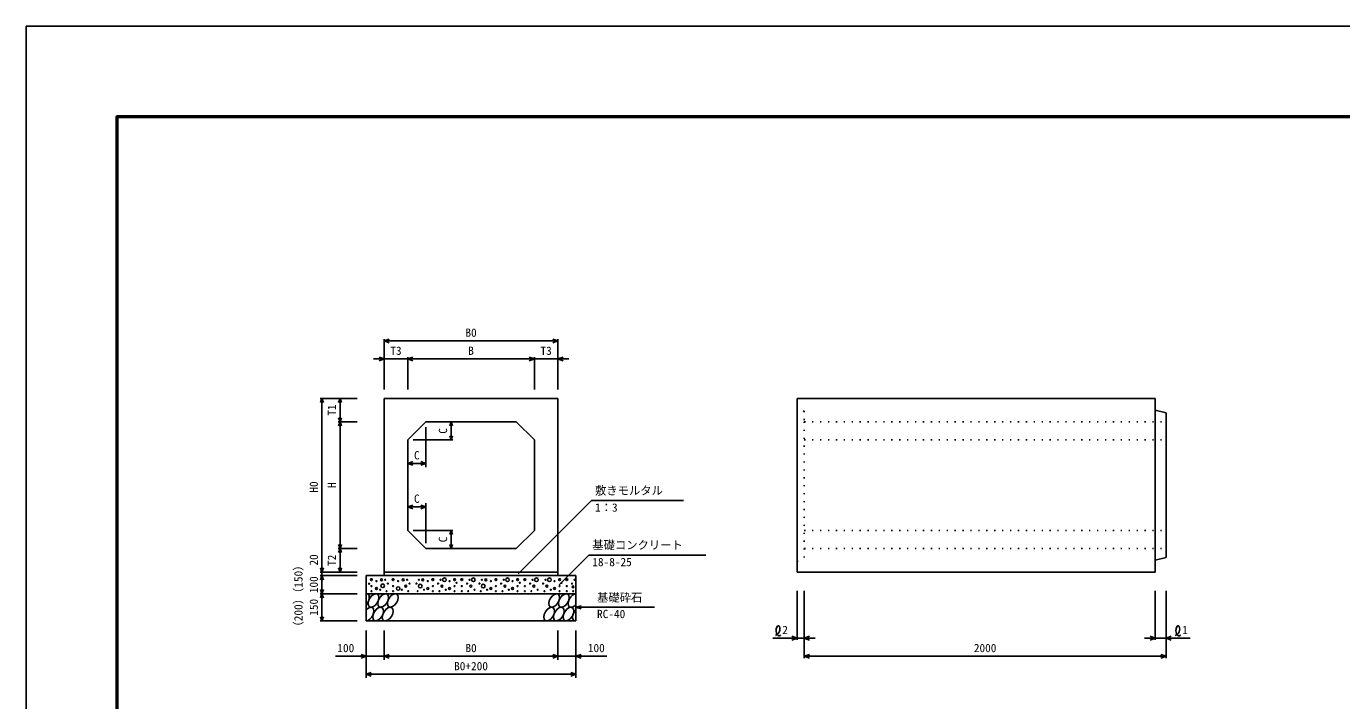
# Model space of a CAD drawing. Units: millimetres, scale not verified. Extents: x -50400 to 50400, y -17820 to 17820.
# Drawn here: x -50400 to -32950, y 8874 to 17820 of the extents above; entities that cross this region are included whole.
import ezdxf
from ezdxf.enums import TextEntityAlignment as Align

# ---------------------------------------------------------------- set-up
doc = ezdxf.new("R2010")
doc.units = ezdxf.units.MM
doc.header["$LTSCALE"] = 60
doc.linetypes.add('DOTTED', pattern=[1.75, 0.25, -1.5])
for name, color, linetype, lineweight in [('0-0_DIM', 7, 'Continuous', 25), ('0-1_Defpoints', 5, 'Continuous', 25), ('0-2_HATCH', 6, 'Continuous', 25), ('0-5_OUTLINE', 3, 'Continuous', 25), ('0-6_OUTLINE2', 4, 'DOTTED', 25), ('0-8_WAKU', 3, 'Continuous', 25)]:
    doc.layers.add(name, color=color, linetype=linetype, lineweight=lineweight)
doc.styles.add('ＭＳ ゴシック', font='')
doc.styles.get('ＭＳ ゴシック').set_extended_font_data('MS Gothic')

msp = doc.modelspace()

# ---------------------------------------------------------------- linework, layer by layer
at = {"layer": '0-0_DIM'}
for p, q in [((-45651.63, 13670.95), (-45651.63, 13002.29)), ((-45651.63, 13646.95), (-43347.63, 13646.95)), ((-43347.63, 13670.95), (-43347.63, 13002.29)), ((-45651.63, 13406.95), (-45795.63, 13406.95)), ((-45339.63, 13430.95), (-45339.63, 13002.29)), ((-43659.63, 13430.95), (-43659.63, 13002.29)), ((-43203.63, 13406.95), (-43347.63, 13406.95)), ((-46501.72, 12884.62), (-46011.63, 12884.62)), ((-46477.72, 12884.62), (-46477.72, 10580.62)), ((-46237.72, 12884.62), (-46237.72, 12572.62)), ((-46261.72, 12572.62), (-46011.63, 12572.62)), ((-46237.72, 10892.62), (-46237.72, 12572.62)), ((-44763.63, 12572.62), (-44763.63, 12332.62)), ((-45099.63, 12500.62), (-45099.63, 11972.62)), ((-45267.63, 12332.62), (-44739.63, 12332.62)), ((-45339.63, 12020.62), (-45099.63, 12020.62)), ((-42903.02, 11528.13), (-43875.84, 10555.3)), ((-42903.02, 11528.13), (-41681.67, 11528.13)), ((-45339.63, 11444.62), (-45099.63, 11444.62)), ((-45099.63, 10964.62), (-45099.63, 11492.62)), ((-45267.63, 11132.62), (-44739.63, 11132.62)), ((-44763.63, 10892.62), (-44763.63, 11132.62)), ((-46261.72, 10892.62), (-46011.63, 10892.62)), ((-46237.72, 10892.62), (-46237.72, 10580.62)), ((-42939.14, 10805.39), (-43331.91, 10412.62)), ((-42939.14, 10805.39), (-41386.65, 10805.39)), ((-46501.72, 10580.62), (-46011.63, 10580.62)), ((-46501.72, 10532.62), (-46011.63, 10532.62)), ((-46477.72, 10580.62), (-46477.72, 10532.62)), ((-46477.72, 10292.62), (-46477.72, 10532.62)), ((-40175.32, 9679.38), (-40175.32, 10332.67)), ((-40079.32, 9439.38), (-40079.32, 10332.67)), ((-35423.32, 9679.38), (-35423.32, 10332.67)), ((-35279.32, 9439.38), (-35279.32, 10332.67)), ((-46501.72, 10292.62), (-46011.63, 10292.62)), ((-46477.72, 10292.62), (-46477.72, 9932.62)), ((-43107.63, 10112.62), (-43038.09, 10131.25)), ((-43107.63, 10112.62), (-42067.68, 10112.62)), ((-43107.63, 10112.62), (-43038.09, 10093.98)), ((-46501.72, 9932.62), (-46011.63, 9932.62)), ((-45891.63, 9175.38), (-45891.63, 9805.01)), ((-45651.63, 9415.38), (-45651.63, 9805.01)), ((-43347.63, 9415.38), (-43347.63, 9805.01)), ((-43107.63, 9175.38), (-43107.63, 9805.01)), ((-40495.29, 9703.38), (-40175.32, 9703.38)), ((-40175.32, 9703.38), (-40079.32, 9703.38)), ((-40079.32, 9703.38), (-39935.32, 9703.38)), ((-35423.32, 9703.38), (-35567.32, 9703.38)), ((-35423.32, 9703.38), (-35279.32, 9703.38)), ((-35279.32, 9703.38), (-34959.35, 9703.38)), ((-46299.63, 9463.38), (-45891.63, 9463.38)), ((-45891.63, 9463.38), (-45651.63, 9463.38)), ((-45651.63, 9463.38), (-43347.63, 9463.38)), ((-40079.32, 9463.38), (-35279.32, 9463.38)), ((-45891.63, 9223.38), (-43107.63, 9223.38))]:
    msp.add_line(p, q, dxfattribs=at)
for points in [[(-45583.97, 13622.32), (-45651.63, 13646.95), (-45583.97, 13671.58)], [(-43415.29, 13622.32), (-43347.63, 13646.95), (-43415.29, 13671.58)], [(-45719.29, 13382.32), (-45651.63, 13406.95), (-45719.29, 13431.58)], [(-45651.63, 13406.95), (-45339.63, 13406.95), (-43659.63, 13406.95), (-43347.63, 13406.95)], [(-45271.97, 13382.32), (-45339.63, 13406.95), (-45271.97, 13431.58)], [(-43727.29, 13382.32), (-43659.63, 13406.95), (-43727.29, 13431.58)], [(-43279.97, 13382.32), (-43347.63, 13406.95), (-43279.97, 13431.58)], [(-46458.02, 12830.49), (-46477.72, 12884.62), (-46497.42, 12830.49)], [(-46218.02, 12830.49), (-46237.72, 12884.62), (-46257.42, 12830.49)], [(-46218.02, 12626.74), (-46237.72, 12572.62), (-46257.42, 12626.74)], [(-46218.02, 12518.49), (-46237.72, 12572.62), (-46257.42, 12518.49)], [(-44783.33, 12518.49), (-44763.63, 12572.62), (-44743.93, 12518.49)], [(-44783.33, 12386.74), (-44763.63, 12332.62), (-44743.93, 12386.74)], [(-45271.97, 12045.24), (-45339.63, 12020.62), (-45271.97, 11995.99)], [(-45167.29, 12045.24), (-45099.63, 12020.62), (-45167.29, 11995.99)], [(-45271.97, 11419.99), (-45339.63, 11444.62), (-45271.97, 11469.24)], [(-45167.29, 11419.99), (-45099.63, 11444.62), (-45167.29, 11469.24)], [(-44783.33, 11078.49), (-44763.63, 11132.62), (-44743.93, 11078.49)], [(-46218.02, 10946.74), (-46237.72, 10892.62), (-46257.42, 10946.74)], [(-46218.02, 10838.49), (-46237.72, 10892.62), (-46257.42, 10838.49)], [(-44783.33, 10946.74), (-44763.63, 10892.62), (-44743.93, 10946.74)], [(-46458.02, 10634.74), (-46477.72, 10580.62), (-46497.42, 10634.74)], [(-46458.02, 10478.49), (-46477.72, 10532.62), (-46497.42, 10478.49)], [(-46218.02, 10634.74), (-46237.72, 10580.62), (-46257.42, 10634.74)], [(-46458.02, 10346.74), (-46477.72, 10292.62), (-46497.42, 10346.74)], [(-46458.02, 10238.49), (-46477.72, 10292.62), (-46497.42, 10238.49)], [(-46458.02, 9986.74), (-46477.72, 9932.62), (-46497.42, 9986.74)], [(-40242.98, 9678.76), (-40175.32, 9703.38), (-40242.98, 9728.01)], [(-40011.66, 9678.76), (-40079.32, 9703.38), (-40011.66, 9728.01)], [(-35490.98, 9678.76), (-35423.32, 9703.38), (-35490.98, 9728.01)], [(-35211.66, 9678.76), (-35279.32, 9703.38), (-35211.66, 9728.01)], [(-45959.29, 9488.01), (-45891.63, 9463.38), (-45959.29, 9438.76)], [(-45583.97, 9438.76), (-45651.63, 9463.38), (-45583.97, 9488.01)], [(-43415.29, 9488.01), (-43347.63, 9463.38), (-43415.29, 9438.76)], [(-42699.63, 9463.38), (-43107.63, 9463.38), (-43347.63, 9463.38)], [(-43039.97, 9488.01), (-43107.63, 9463.38), (-43039.97, 9438.76)], [(-40011.66, 9438.76), (-40079.32, 9463.38), (-40011.66, 9488.01)], [(-35346.98, 9438.76), (-35279.32, 9463.38), (-35346.98, 9488.01)], [(-45823.97, 9198.76), (-45891.63, 9223.38), (-45823.97, 9248.01)], [(-43175.29, 9248.01), (-43107.63, 9223.38), (-43175.29, 9198.76)]]:
    msp.add_lwpolyline(points, dxfattribs=at)
for centre, radius, start, end in [((-40493.88, 9823.96), 90.78, 289.9602, 20.72872), ((-40362.21, 9805.14), 92.26, 143.0676, 225.24931), ((-40423.66, 9851.13), 15.51, 18.68337, 142.44378), ((-35188.82, 9823.96), 90.78, 289.9602, 20.72872), ((-35057.16, 9805.14), 92.26, 143.0676, 225.24931), ((-35118.61, 9851.13), 15.51, 18.68337, 142.44378), ((-40411.9, 9761.55), 26.71, 235.14706, 325.14706), ((-35106.84, 9761.55), 26.71, 235.14706, 325.14706)]:
    msp.add_arc(centre, radius, start, end, dxfattribs=at)
at = {"layer": '0-1_Defpoints'}
msp.add_lwpolyline([(-50400, -17820), (0, -17820), (0, 17820), (-50400, 17820)], close=True, dxfattribs=at)
at = {"layer": '0-2_HATCH'}
for centre, radius in [((-45822.29, 10479.94), 12), ((-45687.71, 10477.84), 12), ((-45637.23, 10477.84), 6), ((-45534.29, 10479.94), 12), ((-45399.71, 10477.84), 12), ((-45349.23, 10477.84), 6), ((-45191.18, 10477.84), 6), ((-45140.7, 10477.84), 12), ((-45006.12, 10479.94), 12), ((-44903.18, 10477.84), 6), ((-44852.7, 10477.84), 24), ((-44718.12, 10479.94), 12), ((-44622.49, 10479.94), 12), ((-44519.55, 10477.84), 6), ((-44469.07, 10477.84), 24), ((-44354.86, 10477.84), 6), ((-44304.38, 10477.84), 12), ((-44169.8, 10479.94), 12), ((-44066.86, 10477.84), 6), ((-44016.38, 10477.84), 24), ((-43881.8, 10479.94), 12), ((-43786.17, 10479.94), 12), ((-43683.23, 10477.84), 6), ((-43632.75, 10477.84), 24), ((-43510.42, 10477.84), 6), ((-43459.94, 10477.84), 24), ((-43325.37, 10479.94), 12), ((-43229.73, 10479.94), 12), ((-43126.79, 10477.84), 6), ((-45852.09, 10425.23), 6), ((-45822.29, 10393.8), 6), ((-45822.29, 10326.57), 6), ((-45754.99, 10362.29), 12), ((-45754.99, 10461.04), 6), ((-45704.52, 10345.48), 6), ((-45672.01, 10398.61), 24), ((-45620.41, 10326.57), 6), ((-45603.59, 10427.42), 6), ((-45534.29, 10393.8), 6), ((-45534.29, 10326.57), 6), ((-45466.99, 10362.29), 24), ((-45466.99, 10461.04), 6), ((-45416.52, 10345.48), 6), ((-45366.06, 10393.8), 12), ((-45332.41, 10326.57), 6), ((-45315.59, 10427.42), 6), ((-45224.82, 10427.42), 6), ((-45208, 10326.57), 6), ((-45174.35, 10393.8), 24), ((-45123.89, 10345.48), 6), ((-45073.42, 10362.29), 12), ((-45073.42, 10461.04), 6), ((-45006.12, 10393.8), 6), ((-45006.12, 10326.57), 6), ((-44936.82, 10427.42), 6), ((-44920, 10326.57), 6), ((-44886.35, 10393.8), 12), ((-44835.89, 10345.48), 6), ((-44785.42, 10362.29), 12), ((-44785.42, 10461.04), 6), ((-44718.12, 10393.8), 6), ((-44718.12, 10326.57), 6), ((-44690.91, 10437.78), 6), ((-44622.49, 10393.8), 6), ((-44622.49, 10326.57), 6), ((-44553.19, 10427.42), 6), ((-44536.37, 10326.57), 6), ((-44502.72, 10393.8), 12), ((-44452.25, 10345.48), 6), ((-44388.5, 10427.42), 6), ((-44371.68, 10326.57), 6), ((-44338.03, 10393.8), 24), ((-44287.56, 10345.48), 6), ((-44237.1, 10362.29), 12), ((-44237.1, 10461.04), 6), ((-44169.8, 10393.8), 6), ((-44169.8, 10326.57), 6), ((-44100.5, 10427.42), 6), ((-44083.68, 10326.57), 6), ((-44050.03, 10393.8), 12), ((-43999.56, 10345.48), 6), ((-43949.1, 10362.29), 12), ((-43949.1, 10461.04), 6), ((-43881.8, 10393.8), 6), ((-43881.8, 10326.57), 6), ((-43854.59, 10437.78), 6), ((-43786.17, 10393.8), 6), ((-43786.17, 10326.57), 6), ((-43716.87, 10427.42), 6), ((-43700.05, 10326.57), 6), ((-43666.4, 10393.8), 12), ((-43615.93, 10345.48), 6), ((-43544.06, 10427.42), 6), ((-43527.24, 10326.57), 6), ((-43493.59, 10393.8), 12), ((-43443.13, 10345.48), 6), ((-43392.66, 10362.29), 12), ((-43392.66, 10461.04), 6), ((-43325.37, 10393.8), 6), ((-43325.37, 10326.57), 6), ((-43298.15, 10437.78), 6), ((-43229.73, 10393.8), 6), ((-43229.73, 10326.57), 6), ((-43160.43, 10427.42), 6), ((-43147.66, 10383.7), 12), ((-43143.61, 10326.57), 6)]:
    msp.add_circle(centre, radius, dxfattribs=at)
for centre in [(-45793.61, 10202.56), (-45665.91, 10202.56), (-45538.2, 10202.56), (-43396.3, 10202.56), (-43268.59, 10202.56), (-45732.84, 10022.59), (-45605.14, 10022.59), (-43463.23, 10022.59), (-43335.53, 10022.59), (-43207.82, 10022.59)]:
    msp.add_ellipse(centre, major_axis=(52.36, 84.74), ratio=0.5792, dxfattribs=at)
for centre, start_param, end_param in [((-45921.31, 10202.56), 4.385593, 6.67454438), ((-45860.54, 10022.59), 3.51114638, 7.548991), ((-43140.89, 10202.56), 0.33577149, 4.44118059), ((-43080.12, 10022.59), 1.2110787, 3.56587337)]:
    msp.add_ellipse(centre, major_axis=(52.36, 84.74), ratio=0.5792, start_param=start_param, end_param=end_param, dxfattribs=at)
at = {"layer": '0-5_OUTLINE'}
for p, q in [((-45651.63, 10532.62), (-45651.63, 12884.62)), ((-43347.63, 12884.62), (-45651.63, 12884.62)), ((-43347.63, 12884.62), (-43347.63, 10532.62)), ((-40175.32, 10580.62), (-40175.32, 12884.62)), ((-35423.32, 12884.62), (-40175.32, 12884.62)), ((-35423.32, 12884.62), (-35423.32, 10580.62)), ((-45339.63, 12332.62), (-45099.63, 12572.62)), ((-35279.32, 12692.62), (-35423.32, 12728.62)), ((-35279.32, 12692.62), (-35279.32, 10772.62)), ((-45339.63, 12332.62), (-45339.63, 11132.62)), ((-43659.63, 12332.62), (-43659.63, 11132.62)), ((-45099.63, 10892.62), (-45339.63, 11132.62)), ((-43899.63, 10892.62), (-43659.63, 11132.62)), ((-45099.63, 10892.62), (-43899.63, 10892.62)), ((-35423.32, 10736.62), (-35279.32, 10772.62)), ((-45891.63, 10532.62), (-45891.63, 9932.62)), ((-45891.63, 10532.62), (-43107.63, 10532.62)), ((-43347.63, 10580.62), (-45651.63, 10580.62)), ((-43107.63, 10532.62), (-43107.63, 9932.62)), ((-35423.32, 10580.62), (-40175.32, 10580.62)), ((-45891.63, 10292.62), (-43107.63, 10292.62)), ((-45891.63, 9932.62), (-43107.63, 9932.62))]:
    msp.add_line(p, q, dxfattribs=at)
msp.add_lwpolyline([(-45099.63, 12572.62), (-43899.63, 12572.62), (-43659.63, 12332.62)], dxfattribs=at)
at = {"layer": '0-6_OUTLINE2'}
for p, q in [((-40079.32, 12716.62), (-40175.32, 12740.62)), ((-40079.32, 12716.62), (-40079.32, 12572.62)), ((-40079.32, 12572.62), (-35279.32, 12572.62)), ((-40079.32, 12572.62), (-40079.32, 10748.62)), ((-40079.32, 12332.62), (-35279.32, 12332.62)), ((-40079.32, 11132.62), (-35279.32, 11132.62)), ((-40079.32, 10892.62), (-35279.32, 10892.62)), ((-40175.32, 10724.62), (-40079.32, 10748.62))]:
    msp.add_line(p, q, dxfattribs=at)
at = {"layer": '0-8_WAKU', "lineweight": 50}
msp.add_lwpolyline([(-49200, -16620), (-1200, -16620), (-1200, 16620), (-49200, 16620)], close=True, dxfattribs=at)

# ---------------------------------------------------------------- texts
at = {"layer": '0-0_DIM', "style": 'ＭＳ ゴシック'}
for s, p in [('B0', (-44574.63, 13667.95)), ('T3', (-45570.63, 13427.95)), ('B', (-44537.13, 13427.95)), ('T3', (-43578.63, 13427.95)), ('C', (-45257.13, 12041.62)), ('敷きモルタル', (-42855.02, 11573.09)), ('C', (-45257.13, 11465.62)), ('1：3', (-42855.02, 11347.93)), ('基礎コンクリート', (-42891.14, 10850.35)), ('18-8-25', (-42891.14, 10625.19)), ('基礎砕石', (-42828.46, 10153.83)), ('RC-40', (-42828.46, 9936.17)), (' 2', (-40446.16, 9724.38)), (' 1', (-35141.1, 9724.38)), ('100', (-46273.99, 9484.38)), ('B0', (-44574.63, 9484.38)), ('100', (-42950.27, 9484.38)), ('2000', (-37829.32, 9484.38)), ('B0+200', (-44724.63, 9244.38))]:
    msp.add_text(s, height=110, dxfattribs=at).set_placement(p, align=Align.BOTTOM_LEFT)
for s, p in [('T1', (-46258.72, 12653.62)), ('C', (-44784.63, 12415.12)), ('H0', (-46498.72, 11633.62)), ('H', (-46258.72, 11695.12)), ('C', (-44784.63, 10975.12)), ('20', (-46498.72, 10666.53)), ('T2', (-46258.72, 10661.62)), ('（150）', (-46702.72, 10222.12)), ('100', (-46498.72, 10300.12)), ('（200）', (-46702.72, 9778.12)), ('150', (-46498.72, 10000.12))]:
    msp.add_text(s, height=110, rotation=90, dxfattribs=at).set_placement(p, align=Align.BOTTOM_LEFT)

doc.saveas('drawing.dxf')
